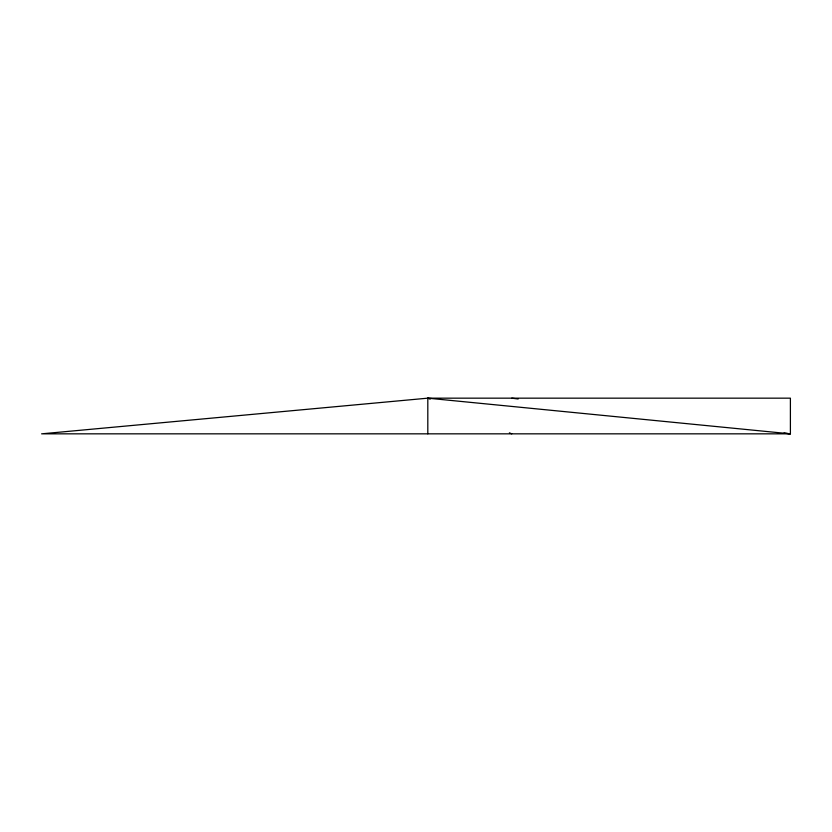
<?xml version="1.0" encoding="UTF-8"?>
<svg xmlns="http://www.w3.org/2000/svg" width="832" height="832" viewBox="0 0 832 832"><rect width="100%" height="100%" fill="white"/><g stroke="black" fill="none" stroke-linecap="round" stroke-linejoin="round"><path stroke-width="1.25" d="M783.983 433.014L790.4 433.836L427.814 398.164L41.6 433.836L790.4 433.836L790.4 398.164L427.814 398.164L427.814 433.836M511.742 398.164L518.159 398.986M427.814 398.164L430.175 399.173M509.382 432.827L511.742 433.836"/></g></svg>
